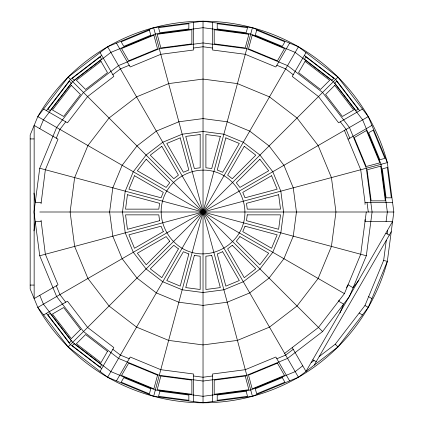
<?xml version="1.0" encoding="UTF-8"?>
<svg xmlns="http://www.w3.org/2000/svg" width="424" height="424" viewBox="0 0 424 424"><rect width="100%" height="100%" fill="white"/><g stroke="black" fill="none" stroke-linecap="round" stroke-linejoin="round"><path stroke-width="0.64" d="M41.033 220.199L45.352 254.252L58.009 284.811L34.148 298.586L34.148 125.414L58.009 139.189L45.352 169.748L41.033 203.801M39.739 168.243L33.984 212L39.739 255.757L56.63 296.524L83.496 331.541L118.508 358.407L159.281 375.293L203.032 381.054L246.789 375.293L287.562 358.407L322.574 331.541L349.44 296.524L366.331 255.757L372.087 212L366.331 168.243L349.44 127.476L322.574 92.459L287.562 65.593L246.789 48.707L203.032 42.946L159.281 48.707L118.508 65.593L83.496 92.459L56.63 127.476L39.739 168.243L366.331 255.757M33.984 230.916L35.224 221.461L41.033 221.461M366.283 212L360.718 254.252L344.41 293.625L318.466 327.434L284.658 353.377M386.089 221.461L387.335 212L381.054 164.3L362.642 119.849L333.354 81.684L295.184 52.391L250.732 33.984L203.032 27.703L155.332 33.984L110.887 52.391L72.716 81.684L43.428 119.849L39.776 128.663M319.198 356.536L335.251 344.219L364.969 305.492L383.646 260.394L386.291 240.334M387.133 233.91L387.605 230.343M393.832 212L387.335 261.38L368.271 307.4L337.949 346.917L298.432 377.238L252.418 396.297L203.032 402.8L153.652 396.297L107.632 377.238L68.121 346.917L37.8 307.4L30.168 288.977L30.168 135.023L37.8 116.6L68.121 77.083L107.632 46.762L153.652 27.703L203.032 21.2L252.418 27.703L298.432 46.762L337.949 77.083L368.271 116.6L387.335 162.62L393.832 212L39.787 212M153.652 396.297L252.418 27.703M56.286 138.198L59.932 129.384L65.741 121.815M339.984 312.907L343.631 304.093L338.601 301.194L339.232 300.102M292.226 347.569L306.001 371.429L392.592 221.461L365.038 221.461L365.038 219.568M100.064 371.429L113.844 347.569L87.604 327.434L67.469 301.194L43.603 314.968M289.619 43.11L275.844 66.976L245.284 54.314L212.493 50L212.493 22.446M107.632 377.238L298.432 46.762M116.446 380.89L130.226 357.024L160.786 369.686L193.577 374L193.577 401.555M306.001 52.571L292.226 76.431L318.466 96.566L338.601 122.806L362.467 109.032M346.482 287.541L348.062 284.811L353.091 287.711L358.895 280.147M314.258 365.096L391.23 231.774M46.417 110.659L70.416 79.383L101.691 55.385M68.121 346.917L337.949 77.083M112.848 74.709L120.416 68.9L129.23 65.248M293.223 349.291L285.654 355.1L276.84 358.752M302.752 365.801L295.184 371.61L250.732 390.016L203.032 396.297L155.332 390.016L110.887 371.61L72.716 342.316L43.428 304.151L39.776 295.337M311.205 362.668L314.057 360.48M368.271 116.6L37.8 307.4A190.8 190.8 0 0 0 387.335 261.38L383.646 260.394M348.062 139.189L371.922 125.414M39.739 255.757L387.335 162.62A190.8 190.8 0 0 0 37.8 116.6L344.41 293.625M193.577 48.007L203.032 46.762L212.493 48.007M212.493 375.993L203.032 377.238L193.577 375.993M30.168 138.924L33.984 138.924M41.033 202.54L35.224 202.54L33.984 193.084M344.41 130.375L360.718 169.748L365.038 202.54L392.592 202.54M30.168 285.076L33.984 285.076M276.84 65.248L285.654 68.9L293.223 74.709M129.23 358.752L120.416 355.1L112.848 349.291M385.978 233.242L389.285 235.15M43.603 109.032L67.469 122.806L87.604 96.566L113.844 76.431L100.064 52.571M368.62 296.678L371.922 298.586M364.969 305.492L368.271 307.4M359.16 313.06L362.467 314.968M312.901 359.812L316.209 361.72M304.379 55.385L335.654 79.383L359.647 110.659M101.691 368.615L70.416 344.617L46.417 313.341M68.121 77.083L322.574 331.541M335.251 344.219L337.949 346.917M340.329 121.815L346.132 129.384L349.784 138.198M65.741 302.185L59.932 294.616L56.286 285.803M116.446 43.11L130.226 66.976L160.786 54.314L193.577 50L193.577 22.446M107.632 46.762L298.432 377.238M289.619 380.89L275.844 357.024L245.284 369.686L212.493 374L212.493 401.555M153.652 27.703L252.418 396.297M367.025 202.54L368.271 212M365.038 202.54L365.038 204.432M203.032 21.2L203.032 402.8M74.64 177.598L70.108 212L74.64 246.402L87.916 278.462L109.042 305.99L136.57 327.116L168.63 340.393L203.032 344.924L237.44 340.393L269.494 327.116L297.028 305.99L318.148 278.462L331.43 246.402L335.962 212L331.43 177.598L318.148 145.538L297.028 118.01L269.494 96.884L237.44 83.608L203.032 79.076L168.63 83.608L136.57 96.884L109.042 118.01L87.916 145.538L74.64 177.598M112.811 187.827L109.625 212L112.811 236.173L122.138 258.704L136.984 278.049L156.329 292.894L178.859 302.227L203.032 305.407L227.211 302.227L249.741 292.894L269.086 278.049L283.926 258.704L293.26 236.173L296.445 212L293.26 187.827L283.926 165.296L269.086 145.951L249.741 131.106L227.211 121.773L203.032 118.593L178.859 121.773L156.329 131.106L136.984 145.951L122.138 165.296L112.811 187.827M125.239 191.155L122.494 212L125.239 232.845L133.284 252.269L146.084 268.949L162.763 281.748L182.188 289.793L203.032 292.539L223.883 289.793L243.307 281.748L259.986 268.949L272.786 252.269L280.831 232.845L283.577 212L280.831 191.155L272.786 171.731L259.986 155.052L243.307 142.252L223.883 134.207L203.032 131.461L182.188 134.207L162.763 142.252L146.084 155.052L133.284 171.731L125.239 191.155M127.444 194.706L125.541 209.143L158.809 209.143L159.572 203.313L127.444 194.706M162.53 201.146C156.583 222.791 170.464 246.832 192.183 252.508C213.823 258.449 237.869 244.569 243.54 222.854C249.487 201.209 235.601 177.168 213.887 171.492C192.247 165.551 168.201 179.432 162.53 201.146M247.261 214.857L246.498 220.687L278.626 229.294L280.529 214.857L247.261 214.857M150.764 388.792L149.407 393.87L121.169 382.172L123.797 377.625L150.764 388.792M247.526 27.682L246.164 32.759L217.221 28.949L217.221 23.691L247.526 27.682M188.828 253.981L180.216 286.115L166.764 280.54L183.396 251.734L188.828 253.981M220.332 136.406L211.719 168.54L205.894 167.772L205.894 134.509L220.332 136.406M157.553 375.155L153.886 388.84L121.556 375.447L128.642 363.183L157.553 375.155M248.893 34.28L245.226 47.96L214.2 43.873L214.2 29.712L248.893 34.28M160.844 376.04L157.177 389.72L191.871 394.288L191.871 380.127L160.844 376.04M252.185 35.16L248.517 48.845L277.429 60.818L284.515 48.553L252.185 35.16M194.351 255.46L185.739 287.594L200.176 289.491L200.176 256.228L194.351 255.46M225.854 137.885L217.242 170.019L222.674 172.266L239.306 143.46L225.854 137.885M159.901 391.241L158.544 396.318L188.844 400.309L188.844 395.051L159.901 391.241M256.663 30.131L255.301 35.208L282.273 46.375L284.901 41.828L256.663 30.131M134.493 175.727L128.923 189.184L161.056 197.791L163.304 192.364L134.493 175.727M245.014 226.209L242.767 231.637L271.577 248.273L277.148 234.817L245.014 226.209M107.489 351.374L101.007 362.605L76.4 343.721L85.569 334.552L107.489 351.374M101.596 364.804L100.234 367.168L72.191 345.65L74.121 343.721L101.596 364.804M178.446 248.872L161.814 277.683L150.26 268.816L173.782 245.295L178.446 248.872M244.256 146.317L227.624 175.128L232.288 178.705L255.81 155.184L244.256 146.317M305.837 56.832L304.474 59.196L331.95 80.279L333.879 78.35L305.837 56.832M305.063 61.395L298.581 72.626L320.502 89.448L329.671 80.279L305.063 61.395M69.382 81.159L47.864 109.196L50.228 110.563L71.312 83.088L69.382 81.159M71.312 85.367L52.433 109.975L63.658 116.457L80.481 94.531L71.312 85.367M146.216 159.223L137.355 170.777L166.16 187.413L169.738 182.749L146.216 159.223M239.91 236.587L236.332 241.251L259.854 264.777L268.715 253.223L239.91 236.587M80.481 329.469L71.312 338.633L52.433 314.025L63.658 307.543L80.481 329.469M169.738 241.251L146.216 264.777L137.355 253.223L166.16 236.587L169.738 241.251M71.312 340.912L69.382 342.841L47.864 314.804L50.228 313.437L71.312 340.912M336.688 81.159L334.759 83.088L355.842 110.563L358.206 109.196L336.688 81.159M259.854 159.223L236.332 182.749L239.91 187.413L268.715 170.777L259.854 159.223M334.753 85.367L325.59 94.531L342.412 116.457L353.637 109.975L334.753 85.367M100.234 56.832L72.191 78.35L74.121 80.279L101.596 59.196L100.234 56.832M101.007 61.395L76.4 80.279L85.569 89.448L107.489 72.626L101.007 61.395M161.814 146.317L150.26 155.184L173.782 178.705L178.446 175.128L161.814 146.317M232.288 245.295L227.624 248.872L244.256 277.683L255.81 268.816L232.288 245.295M163.304 231.637L134.493 248.273L128.923 234.817L161.056 226.209L163.304 231.637M271.577 175.727L242.767 192.364L245.014 197.791L277.148 189.184L271.577 175.727M366.484 130.523L354.215 137.604L366.193 166.515L379.872 162.853L366.484 130.523M373.21 130.131L368.657 132.76L379.83 159.731L384.907 158.369L373.21 130.131M149.407 30.131L121.169 41.828L123.797 46.375L150.764 35.208L149.407 30.131M153.886 35.16L121.556 48.553L128.642 60.818L157.553 48.845L153.886 35.16M180.216 137.885L166.764 143.46L183.396 172.266L188.828 170.019L180.216 137.885M222.674 251.734L217.242 253.981L225.854 286.115L239.306 280.54L222.674 251.734M277.429 363.183L248.517 375.155L252.185 388.84L284.515 375.447L277.429 363.183M282.273 377.625L255.301 388.792L256.663 393.87L284.901 382.172L282.273 377.625M159.572 220.687L127.444 229.294L125.541 214.857L158.809 214.857L159.572 220.687M380.757 166.144L367.073 169.812L371.159 200.838L385.326 200.838L380.757 166.144M278.626 194.706L246.498 203.313L247.261 209.143L280.529 209.143L278.626 194.706M387.356 167.507L382.278 168.869L386.089 197.812L391.347 197.812L387.356 167.507M188.844 23.691L158.544 27.682L159.901 32.759L188.844 28.949L188.844 23.691M191.871 29.712L157.177 34.28L160.844 47.96L191.871 43.873L191.871 29.712M200.176 134.509L185.739 136.406L194.351 168.54L200.176 167.772L200.176 134.509M211.719 255.46L205.894 256.228L205.894 289.491L220.332 287.594L211.719 255.46M245.226 376.04L214.2 380.127L214.2 394.288L248.893 389.72L245.226 376.04M246.164 391.241L217.221 395.051L217.221 400.309L247.526 396.318L246.164 391.241"/></g></svg>
